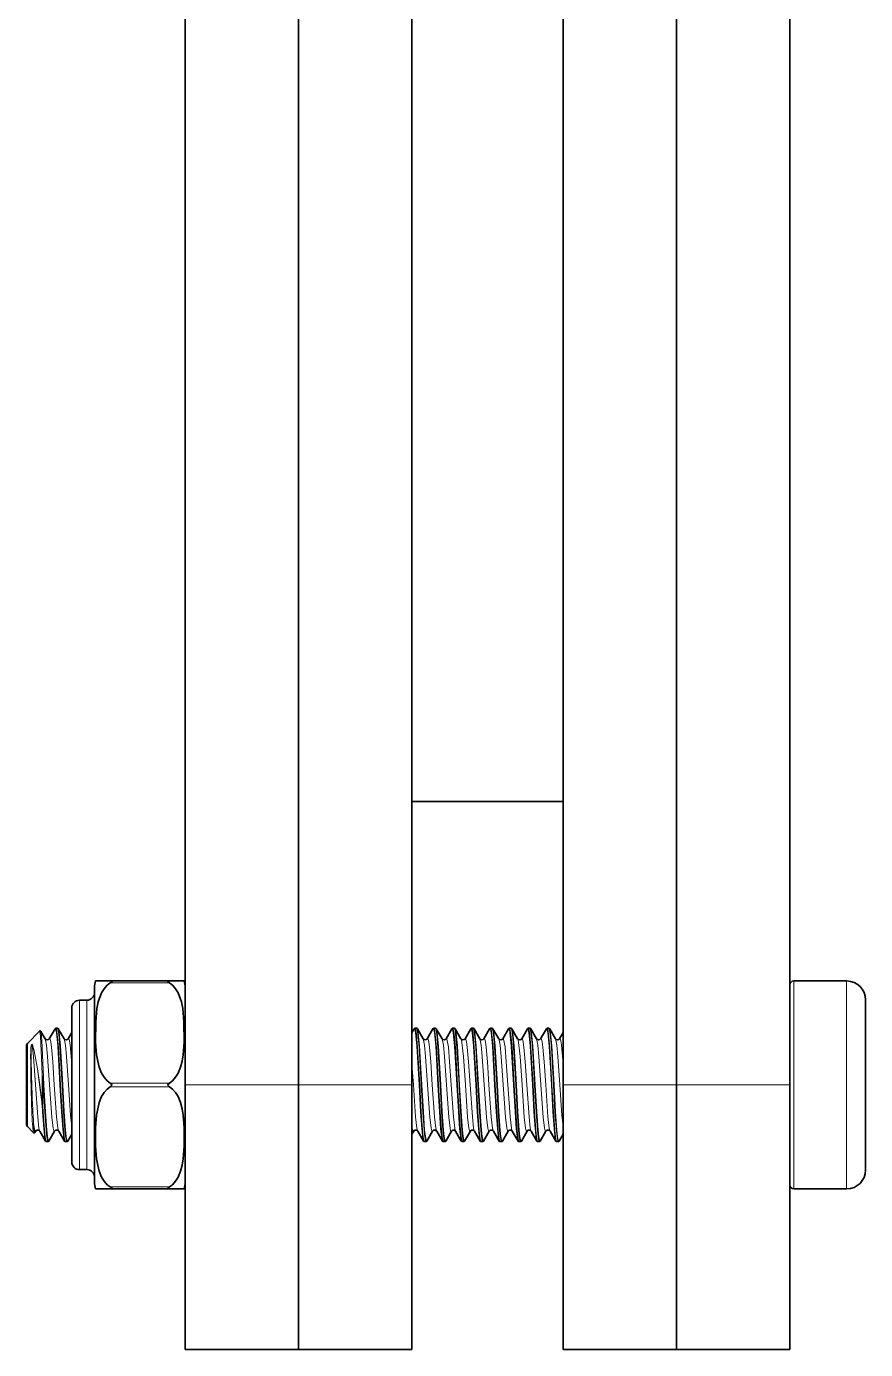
# Model space of a CAD drawing. Extents: x 413 to 941, y 150 to 687.
# Drawn here: x 721.54 to 743.74, y 385.5 to 420.5 of the extents above; entities that cross this region are included whole.
import ezdxf

# ---------------------------------------------------------------- set-up
doc = ezdxf.new("R2010")
doc.units = 0

msp = doc.modelspace()

# ---------------------------------------------------------------- linework, layer by layer
at = {"color": 7, "lineweight": 35}
for p, q in [((725.74, 448.5), (725.74, 392.5)), ((728.74, 448.5), (728.74, 392.5)), ((728.74, 448.5), (728.74, 392.5)), ((731.74, 448.5), (731.74, 392.5)), ((735.74, 448.5), (735.74, 392.5)), ((738.74, 392.5), (738.74, 448.5)), ((738.74, 448.5), (738.74, 392.5)), ((741.74, 392.5), (741.74, 448.5))]:
    msp.add_line(p, q, dxfattribs=at)
at = {"color": 7, "lineweight": 35, "ltscale": 0.029385}
for p, q in [((725.74, 414.362), (725.74, 415.538)), ((725.74, 410.257), (725.74, 411.432))]:
    msp.add_line(p, q, dxfattribs=at)
at = {"color": 7, "lineweight": 35, "ltscale": 0.1}
msp.add_line((735.74, 400), (731.74, 400), dxfattribs=at)
at = {"color": 7, "lineweight": 35, "ltscale": 0.009785}
for p, q in [((723.366, 395.25), (723.757, 395.25)), ((723.757, 389.75), (723.366, 389.75))]:
    msp.add_line(p, q, dxfattribs=at)
at = {"color": 7, "lineweight": 35, "ltscale": 0.039133}
for p, q in [((725.322, 395.25), (723.757, 395.25)), ((725.322, 389.75), (723.757, 389.75))]:
    msp.add_line(p, q, dxfattribs=at)
at = {"color": 7, "lineweight": 13, "ltscale": 0.039133}
for p, q in [((725.322, 395.2), (723.757, 395.2)), ((725.322, 392.55), (723.757, 392.55)), ((725.322, 392.45), (723.757, 392.45)), ((725.322, 389.8), (723.757, 389.8))]:
    msp.add_line(p, q, dxfattribs=at)
at = {"color": 7, "lineweight": 35, "ltscale": 0.009784}
for p, q in [((725.322, 395.25), (725.714, 395.25)), ((725.322, 389.75), (725.714, 389.75))]:
    msp.add_line(p, q, dxfattribs=at)
at = {"color": 7, "lineweight": 13, "ltscale": 0.101711}
for p, q in [((741.84, 391.182), (741.84, 395.25)), ((743.24, 391.182), (743.24, 395.25))]:
    msp.add_line(p, q, dxfattribs=at)
at = {"color": 7, "lineweight": 35, "ltscale": 0.035001}
for p, q in [((741.84, 395.25), (743.24, 395.25)), ((741.84, 389.75), (743.24, 389.75))]:
    msp.add_line(p, q, dxfattribs=at)
at = {"color": 7, "lineweight": 35, "ltscale": 0.097885}
for p, q in [((723.34, 395.075), (723.34, 391.16)), ((725.74, 395.075), (725.74, 391.16))]:
    msp.add_line(p, q, dxfattribs=at)
at = {"color": 7, "lineweight": 35, "ltscale": 0.026568}
msp.add_line((722.74, 394.541), (722.74, 393.479), dxfattribs=at)
at = {"color": 7, "lineweight": 13, "ltscale": 0.029171}
for p, q in [((722.94, 394.741), (722.94, 393.575)), ((723.14, 394.741), (723.14, 393.575))]:
    msp.add_line(p, q, dxfattribs=at)
at = {"color": 7, "lineweight": 35, "ltscale": 0.004999}
for p, q in [((723.14, 394.741), (722.94, 394.741)), ((723.14, 390.259), (722.94, 390.259))]:
    msp.add_line(p, q, dxfattribs=at)
at = {"color": 7, "lineweight": 35, "ltscale": 0.083218}
msp.add_line((743.74, 391.421), (743.74, 394.75), dxfattribs=at)
at = {"color": 7, "lineweight": 35, "ltscale": 0.011418}
msp.add_line((721.563, 393.599), (721.886, 393.922), dxfattribs=at)
at = {"color": 7, "lineweight": 35, "ltscale": 0.005623}
msp.add_line((721.923, 393.916), (722.035, 393.722), dxfattribs=at)
at = {"color": 7, "lineweight": 35, "ltscale": 0.007572}
for p, q in [((722.295, 393.984), (722.143, 393.722)), ((722.383, 393.984), (722.535, 393.722)), ((731.883, 393.984), (732.035, 393.722)), ((732.295, 393.984), (732.143, 393.722)), ((732.383, 393.984), (732.535, 393.722)), ((732.795, 393.984), (732.643, 393.722)), ((732.883, 393.984), (733.035, 393.722)), ((733.295, 393.984), (733.143, 393.722)), ((733.383, 393.984), (733.535, 393.722)), ((733.795, 393.984), (733.643, 393.722)), ((733.883, 393.984), (734.035, 393.722)), ((734.295, 393.984), (734.143, 393.722)), ((734.383, 393.984), (734.535, 393.722)), ((734.795, 393.984), (734.643, 393.722)), ((734.883, 393.984), (735.035, 393.722)), ((735.295, 393.984), (735.143, 393.722)), ((735.383, 393.984), (735.535, 393.722)), ((722.045, 391.016), (721.893, 391.278)), ((722.133, 391.016), (722.285, 391.278)), ((722.545, 391.016), (722.393, 391.278)), ((732.045, 391.016), (731.893, 391.278)), ((732.133, 391.016), (732.285, 391.278)), ((732.545, 391.016), (732.393, 391.278)), ((732.633, 391.016), (732.785, 391.278)), ((733.045, 391.016), (732.893, 391.278)), ((733.133, 391.016), (733.285, 391.278)), ((733.545, 391.016), (733.393, 391.278)), ((733.633, 391.016), (733.785, 391.278)), ((734.045, 391.016), (733.893, 391.278)), ((734.133, 391.016), (734.285, 391.278)), ((734.545, 391.016), (734.393, 391.278)), ((734.633, 391.016), (734.785, 391.278)), ((735.045, 391.016), (734.893, 391.278)), ((735.133, 391.016), (735.285, 391.278)), ((735.545, 391.016), (735.393, 391.278))]:
    msp.add_line(p, q, dxfattribs=at)
at = {"color": 7, "lineweight": 35, "ltscale": 0.000982666}
for p, q in [((722.319, 394), (722.359, 394)), ((731.819, 394), (731.859, 394)), ((732.319, 394), (732.359, 394)), ((732.819, 394), (732.859, 394)), ((733.319, 394), (733.359, 394)), ((733.819, 394), (733.859, 394)), ((734.319, 394), (734.359, 394)), ((734.819, 394), (734.859, 394)), ((735.319, 394), (735.359, 394)), ((722.069, 391), (722.109, 391)), ((722.569, 391), (722.609, 391)), ((732.069, 391), (732.109, 391)), ((732.569, 391), (732.609, 391)), ((733.069, 391), (733.109, 391)), ((733.569, 391), (733.609, 391)), ((734.069, 391), (734.109, 391)), ((734.569, 391), (734.609, 391)), ((735.069, 391), (735.109, 391)), ((735.569, 391), (735.609, 391))]:
    msp.add_line(p, q, dxfattribs=at)
at = {"color": 7, "lineweight": 35, "ltscale": 0.004837}
for p, q in [((722.74, 393.889), (722.643, 393.722)), ((735.74, 393.889), (735.643, 393.722))]:
    msp.add_line(p, q, dxfattribs=at)
at = {"color": 7, "lineweight": 35, "ltscale": 0.002734}
msp.add_line((731.795, 393.984), (731.74, 393.889), dxfattribs=at)
at = {"color": 7, "lineweight": 35, "ltscale": 0.038561}
msp.add_line((721.54, 392), (721.54, 393.543), dxfattribs=at)
at = {"color": 7, "lineweight": 13, "ltscale": 0.040653}
msp.add_line((721.563, 391.973), (721.563, 393.599), dxfattribs=at)
at = {"color": 7, "lineweight": 13, "ltscale": 0.000130621}
msp.add_line((721.694, 393.555), (721.698, 393.559), dxfattribs=at)
at = {"color": 7, "lineweight": 35, "ltscale": 0.075504}
msp.add_line((722.74, 393.479), (722.74, 390.459), dxfattribs=at)
at = {"color": 7, "lineweight": 13, "ltscale": 0.0829}
for p, q in [((722.94, 393.575), (722.94, 390.259)), ((723.14, 393.575), (723.14, 390.259))]:
    msp.add_line(p, q, dxfattribs=at)
at = {"color": 7, "lineweight": 35, "ltscale": 0.000432315}
msp.add_line((721.972, 392.714), (721.99, 392.714), dxfattribs=at)
at = {"color": 7, "lineweight": 13, "ltscale": 0.005389}
msp.add_line((721.972, 392.714), (721.984, 392.499), dxfattribs=at)
at = {"color": 7, "lineweight": 13, "ltscale": 0.005345}
msp.add_line((721.99, 392.714), (722.001, 392.5), dxfattribs=at)
at = {"color": 7, "lineweight": 13, "ltscale": 0.013729}
msp.add_line((731.74, 393.048), (731.777, 392.5), dxfattribs=at)
at = {"color": 7, "lineweight": 13, "ltscale": 0.014524}
msp.add_line((721.677, 391.919), (721.66, 392.499), dxfattribs=at)
at = {"color": 7, "lineweight": 13, "ltscale": 0.014527}
msp.add_line((721.704, 391.919), (721.683, 392.5), dxfattribs=at)
at = {"color": 7, "lineweight": 13, "ltscale": 0.01295}
msp.add_line((721.889, 392.5), (721.955, 391.986), dxfattribs=at)
at = {"color": 7, "lineweight": 13, "ltscale": 0.012998}
msp.add_line((721.892, 392.501), (721.958, 391.985), dxfattribs=at)
at = {"color": 7, "lineweight": 35, "ltscale": 0.010194}
msp.add_line((721.964, 392.133), (721.964, 392.541), dxfattribs=at)
at = {"color": 7, "lineweight": 13, "ltscale": 0.017982}
for p, q in [((722.023, 391.781), (721.984, 392.499)), ((722.523, 391.781), (722.484, 392.499)), ((732.023, 391.781), (731.984, 392.499)), ((732.523, 391.781), (732.484, 392.499)), ((733.023, 391.781), (732.984, 392.499)), ((733.523, 391.781), (733.484, 392.499)), ((734.023, 391.781), (733.984, 392.499)), ((734.523, 391.781), (734.484, 392.499)), ((735.023, 391.781), (734.984, 392.499)), ((735.523, 391.781), (735.484, 392.499))]:
    msp.add_line(p, q, dxfattribs=at)
at = {"color": 7, "lineweight": 13, "ltscale": 0.017866}
for p, q in [((722.041, 391.787), (722.001, 392.5)), ((722.541, 391.787), (722.501, 392.5)), ((732.041, 391.787), (732.001, 392.5)), ((732.541, 391.787), (732.501, 392.5)), ((733.041, 391.787), (733.001, 392.5)), ((733.541, 391.787), (733.501, 392.5)), ((734.041, 391.787), (734.001, 392.5)), ((734.541, 391.787), (734.501, 392.5)), ((735.041, 391.787), (735.001, 392.5)), ((735.541, 391.787), (735.501, 392.5))]:
    msp.add_line(p, q, dxfattribs=at)
at = {"color": 7, "lineweight": 13, "ltscale": 0.017906}
for p, q in [((722.467, 391.785), (722.427, 392.5)), ((731.967, 391.785), (731.927, 392.5)), ((732.467, 391.785), (732.427, 392.5)), ((732.967, 391.785), (732.927, 392.5)), ((733.467, 391.785), (733.427, 392.5)), ((733.967, 391.785), (733.927, 392.5)), ((734.467, 391.785), (734.427, 392.5)), ((734.967, 391.785), (734.927, 392.5)), ((735.467, 391.785), (735.427, 392.5))]:
    msp.add_line(p, q, dxfattribs=at)
at = {"color": 7, "lineweight": 13, "ltscale": 0.018029}
for p, q in [((722.484, 391.781), (722.444, 392.501)), ((731.984, 391.781), (731.944, 392.501)), ((732.484, 391.781), (732.444, 392.501)), ((732.984, 391.781), (732.944, 392.501)), ((733.484, 391.781), (733.444, 392.501)), ((733.984, 391.781), (733.944, 392.501)), ((734.484, 391.781), (734.444, 392.501)), ((734.984, 391.781), (734.944, 392.501)), ((735.484, 391.781), (735.444, 392.501))]:
    msp.add_line(p, q, dxfattribs=at)
at = {"color": 7, "lineweight": 35, "ltscale": 0.175}
for p, q in [((725.74, 392.5), (725.74, 385.5)), ((728.74, 385.5), (728.74, 392.5)), ((728.74, 392.5), (728.74, 385.5)), ((731.74, 385.5), (731.74, 392.5)), ((735.74, 385.5), (735.74, 392.5)), ((738.74, 385.5), (738.74, 392.5)), ((738.74, 385.5), (738.74, 392.5)), ((741.74, 385.5), (741.74, 392.5))]:
    msp.add_line(p, q, dxfattribs=at)
at = {"color": 7, "lineweight": 13, "ltscale": 0.075}
for p, q in [((728.74, 392.5), (725.74, 392.5)), ((728.74, 392.5), (731.74, 392.5)), ((738.74, 392.5), (735.74, 392.5)), ((741.74, 392.5), (738.74, 392.5))]:
    msp.add_line(p, q, dxfattribs=at)
at = {"color": 7, "lineweight": 35, "ltscale": 0.013569}
msp.add_line((721.54, 391.457), (721.54, 392), dxfattribs=at)
at = {"color": 7, "lineweight": 13, "ltscale": 0.008813}
msp.add_line((721.984, 391.781), (721.964, 392.133), dxfattribs=at)
at = {"color": 7, "lineweight": 13, "ltscale": 0.014305}
msp.add_line((721.563, 391.401), (721.563, 391.973), dxfattribs=at)
at = {"color": 7, "lineweight": 35, "ltscale": 8.42591e-05}
msp.add_line((721.955, 391.986), (721.958, 391.985), dxfattribs=at)
at = {"color": 7, "lineweight": 13, "ltscale": 0.005044}
msp.add_line((721.967, 391.785), (721.955, 391.986), dxfattribs=at)
at = {"color": 7, "lineweight": 35, "ltscale": 0.005813}
msp.add_line((721.563, 391.401), (721.728, 391.236), dxfattribs=at)
at = {"color": 7, "lineweight": 35, "ltscale": 0.029282}
msp.add_line((743.74, 390.25), (743.74, 391.421), dxfattribs=at)
at = {"color": 7, "lineweight": 35, "ltscale": 0.001035}
msp.add_line((721.765, 391.242), (721.785, 391.278), dxfattribs=at)
at = {"color": 7, "lineweight": 35, "ltscale": 0.005299}
for p, q in [((722.633, 391.016), (722.74, 391.2)), ((735.633, 391.016), (735.74, 391.2))]:
    msp.add_line(p, q, dxfattribs=at)
at = {"color": 7, "lineweight": 35, "ltscale": 0.030886}
for p, q in [((723.34, 391.16), (723.34, 389.925)), ((725.74, 391.16), (725.74, 389.925))]:
    msp.add_line(p, q, dxfattribs=at)
at = {"color": 7, "lineweight": 35, "ltscale": 0.002275}
msp.add_line((731.74, 391.2), (731.785, 391.278), dxfattribs=at)
at = {"color": 7, "lineweight": 13, "ltscale": 0.035789}
for p, q in [((741.84, 389.75), (741.84, 391.182)), ((743.24, 389.75), (743.24, 391.182))]:
    msp.add_line(p, q, dxfattribs=at)
at = {"color": 7, "lineweight": 35, "ltscale": 0.075}
for p, q in [((728.74, 385.5), (725.74, 385.5)), ((728.74, 385.5), (731.74, 385.5)), ((738.74, 385.5), (735.74, 385.5)), ((741.74, 385.5), (738.74, 385.5))]:
    msp.add_line(p, q, dxfattribs=at)
at = {"color": 7, "lineweight": 35}
for points in [[(723.757, 392.55), (723.674, 392.611), (723.592, 392.704), (723.529, 392.809), (723.466, 392.967), (723.424, 393.13), (723.396, 393.298), (723.37, 393.633), (723.372, 394.165), (723.406, 394.52), (723.441, 394.697), (723.526, 394.935), (723.592, 395.046), (723.666, 395.131), (723.757, 395.2)], [(723.757, 395.25), (723.8, 395.243), (723.804, 395.234), (723.757, 395.2)], [(725.322, 395.25), (725.279, 395.243), (725.276, 395.234), (725.322, 395.2)], [(725.322, 392.55), (725.406, 392.611), (725.487, 392.704), (725.55, 392.809), (725.614, 392.967), (725.656, 393.13), (725.683, 393.298), (725.709, 393.633), (725.707, 394.165), (725.674, 394.52), (725.638, 394.697), (725.553, 394.935), (725.487, 395.046), (725.414, 395.131), (725.322, 395.2)], [(721.964, 392.541), (721.966, 392.663), (721.971, 392.714), (721.972, 392.714)], [(723.757, 392.45), (723.674, 392.389), (723.592, 392.296), (723.529, 392.191), (723.466, 392.033), (723.424, 391.87), (723.396, 391.702), (723.37, 391.367), (723.366, 391.069)], [(723.757, 392.45), (723.804, 392.502), (723.757, 392.55)], [(725.322, 392.45), (725.275, 392.502), (725.322, 392.55)], [(725.322, 392.45), (725.406, 392.389), (725.487, 392.296), (725.55, 392.191), (725.614, 392.033), (725.656, 391.87), (725.683, 391.702), (725.709, 391.367), (725.714, 391.069)], [(723.757, 389.8), (723.674, 389.861), (723.592, 389.954), (723.529, 390.059), (723.466, 390.217), (723.424, 390.38), (723.396, 390.548), (723.37, 390.883), (723.366, 391.069)], [(725.322, 389.8), (725.406, 389.861), (725.487, 389.954), (725.55, 390.059), (725.614, 390.217), (725.656, 390.38), (725.683, 390.548), (725.709, 390.883), (725.714, 391.069)], [(723.757, 389.75), (723.8, 389.757), (723.804, 389.766), (723.757, 389.8)], [(725.322, 389.75), (725.279, 389.757), (725.276, 389.766), (725.322, 389.8)]]:
    msp.add_lwpolyline(points, dxfattribs=at)
at = {"color": 7, "lineweight": 13}
for points in [[(721.886, 393.922), (721.887, 393.923), (721.889, 393.923), (721.891, 393.921), (721.894, 393.913), (721.909, 393.794), (721.948, 393.007), (721.964, 392.541)], [(721.923, 393.916), (721.926, 393.908), (721.932, 393.877), (721.949, 393.675), (721.99, 392.714)], [(722.427, 392.5), (722.367, 393.527), (722.333, 393.878), (722.316, 393.966), (722.308, 393.986), (722.305, 393.989), (722.303, 393.99), (722.301, 393.99), (722.299, 393.989), (722.295, 393.984)], [(722.444, 392.501), (722.387, 393.488), (722.356, 393.846), (722.332, 393.982), (722.326, 393.994), (722.323, 393.998), (722.321, 394), (722.319, 394)], [(722.484, 392.499), (722.427, 393.487), (722.395, 393.846), (722.371, 393.982), (722.366, 393.994), (722.363, 393.998), (722.36, 394), (722.359, 394)], [(722.501, 392.5), (722.44, 393.538), (722.406, 393.887), (722.391, 393.964), (722.383, 393.984)], [(731.927, 392.5), (731.867, 393.527), (731.833, 393.878), (731.816, 393.966), (731.808, 393.986), (731.805, 393.989), (731.803, 393.99), (731.801, 393.99), (731.799, 393.989), (731.795, 393.984)], [(731.944, 392.501), (731.887, 393.488), (731.856, 393.846), (731.832, 393.982), (731.826, 393.994), (731.823, 393.998), (731.821, 394), (731.819, 394)], [(731.984, 392.499), (731.927, 393.487), (731.895, 393.846), (731.871, 393.982), (731.866, 393.994), (731.863, 393.998), (731.86, 394), (731.859, 394)], [(732.001, 392.5), (731.94, 393.538), (731.906, 393.887), (731.891, 393.964), (731.883, 393.984)], [(732.427, 392.5), (732.367, 393.527), (732.333, 393.878), (732.316, 393.966), (732.308, 393.986), (732.305, 393.989), (732.303, 393.99), (732.301, 393.99), (732.299, 393.989), (732.295, 393.984)], [(732.444, 392.501), (732.387, 393.488), (732.356, 393.846), (732.332, 393.982), (732.326, 393.994), (732.323, 393.998), (732.321, 394), (732.319, 394)], [(732.484, 392.499), (732.427, 393.487), (732.395, 393.846), (732.371, 393.982), (732.366, 393.994), (732.363, 393.998), (732.36, 394), (732.359, 394)], [(732.501, 392.5), (732.44, 393.538), (732.406, 393.887), (732.391, 393.964), (732.383, 393.984)], [(732.927, 392.5), (732.867, 393.527), (732.833, 393.878), (732.816, 393.966), (732.808, 393.986), (732.805, 393.989), (732.803, 393.99), (732.801, 393.99), (732.799, 393.989), (732.795, 393.984)], [(732.944, 392.501), (732.887, 393.488), (732.856, 393.846), (732.832, 393.982), (732.826, 393.994), (732.823, 393.998), (732.821, 394), (732.819, 394)], [(732.984, 392.499), (732.927, 393.487), (732.895, 393.846), (732.871, 393.982), (732.866, 393.994), (732.863, 393.998), (732.86, 394), (732.859, 394)], [(733.001, 392.5), (732.94, 393.538), (732.906, 393.887), (732.891, 393.964), (732.883, 393.984)], [(733.427, 392.5), (733.367, 393.527), (733.333, 393.878), (733.316, 393.966), (733.308, 393.986), (733.305, 393.989), (733.303, 393.99), (733.301, 393.99), (733.299, 393.989), (733.295, 393.984)], [(733.444, 392.501), (733.387, 393.488), (733.356, 393.846), (733.332, 393.982), (733.326, 393.994), (733.323, 393.998), (733.321, 394), (733.319, 394)], [(733.484, 392.499), (733.427, 393.487), (733.395, 393.846), (733.371, 393.982), (733.366, 393.994), (733.363, 393.998), (733.36, 394), (733.359, 394)], [(733.501, 392.5), (733.44, 393.538), (733.406, 393.887), (733.391, 393.964), (733.383, 393.984)], [(733.927, 392.5), (733.867, 393.527), (733.833, 393.878), (733.816, 393.966), (733.808, 393.986), (733.805, 393.989), (733.803, 393.99), (733.801, 393.99), (733.799, 393.989), (733.795, 393.984)], [(733.944, 392.501), (733.887, 393.488), (733.856, 393.846), (733.832, 393.982), (733.826, 393.994), (733.823, 393.998), (733.821, 394), (733.819, 394)], [(733.984, 392.499), (733.927, 393.487), (733.895, 393.846), (733.871, 393.982), (733.866, 393.994), (733.863, 393.998), (733.86, 394), (733.859, 394)], [(734.001, 392.5), (733.94, 393.538), (733.906, 393.887), (733.891, 393.964), (733.883, 393.984)], [(734.427, 392.5), (734.367, 393.527), (734.333, 393.878), (734.316, 393.966), (734.308, 393.986), (734.305, 393.989), (734.303, 393.99), (734.301, 393.99), (734.299, 393.989), (734.295, 393.984)], [(734.444, 392.501), (734.387, 393.488), (734.356, 393.846), (734.332, 393.982), (734.326, 393.994), (734.323, 393.998), (734.321, 394), (734.319, 394)], [(734.484, 392.499), (734.427, 393.487), (734.395, 393.846), (734.371, 393.982), (734.366, 393.994), (734.363, 393.998), (734.36, 394), (734.359, 394)], [(734.501, 392.5), (734.44, 393.538), (734.406, 393.887), (734.391, 393.964), (734.383, 393.984)], [(734.927, 392.5), (734.867, 393.527), (734.833, 393.878), (734.816, 393.966), (734.808, 393.986), (734.805, 393.989), (734.803, 393.99), (734.801, 393.99), (734.799, 393.989), (734.795, 393.984)], [(734.944, 392.501), (734.887, 393.488), (734.856, 393.846), (734.832, 393.982), (734.826, 393.994), (734.823, 393.998), (734.821, 394), (734.819, 394)], [(734.984, 392.499), (734.927, 393.487), (734.895, 393.846), (734.871, 393.982), (734.866, 393.994), (734.863, 393.998), (734.86, 394), (734.859, 394)], [(735.001, 392.5), (734.94, 393.538), (734.906, 393.887), (734.891, 393.964), (734.883, 393.984)], [(735.427, 392.5), (735.367, 393.527), (735.333, 393.878), (735.316, 393.966), (735.308, 393.986), (735.305, 393.989), (735.303, 393.99), (735.301, 393.99), (735.299, 393.989), (735.295, 393.984)], [(735.444, 392.501), (735.387, 393.488), (735.356, 393.846), (735.332, 393.982), (735.326, 393.994), (735.323, 393.998), (735.321, 394), (735.319, 394)], [(735.484, 392.499), (735.427, 393.487), (735.395, 393.846), (735.371, 393.982), (735.366, 393.994), (735.363, 393.998), (735.36, 394), (735.359, 394)], [(735.501, 392.5), (735.44, 393.538), (735.406, 393.887), (735.391, 393.964), (735.383, 393.984)], [(721.651, 393.179), (721.657, 393.461), (721.665, 393.539), (721.684, 393.578), (721.698, 393.559)], [(721.666, 393.182), (721.664, 393.464), (721.669, 393.541), (721.681, 393.577), (721.694, 393.555)], [(721.694, 393.555), (721.742, 393.399), (721.829, 392.925), (721.889, 392.5)], [(721.694, 393.555), (721.724, 393.255), (721.777, 392.5)], [(721.698, 393.559), (721.745, 393.403), (721.832, 392.927), (721.892, 392.501)], [(722.035, 393.722), (722.047, 393.688), (722.07, 393.551), (722.099, 393.252), (722.152, 392.5)], [(722.143, 393.722), (722.147, 393.727), (722.149, 393.729), (722.152, 393.729), (722.153, 393.729), (722.156, 393.727), (722.159, 393.724), (722.165, 393.711), (722.183, 393.635), (722.202, 393.495), (722.235, 393.108), (722.277, 392.5)], [(722.535, 393.722), (722.547, 393.688), (722.57, 393.551), (722.599, 393.252), (722.652, 392.5)], [(722.643, 393.722), (722.648, 393.728), (722.65, 393.729), (722.654, 393.729), (722.657, 393.727), (722.662, 393.719), (722.677, 393.668), (722.694, 393.56), (722.74, 393.048)], [(732.035, 393.722), (732.047, 393.688), (732.07, 393.551), (732.099, 393.252), (732.152, 392.5)], [(732.143, 393.722), (732.147, 393.727), (732.149, 393.729), (732.152, 393.729), (732.153, 393.729), (732.156, 393.727), (732.159, 393.724), (732.165, 393.711), (732.183, 393.635), (732.202, 393.495), (732.235, 393.108), (732.277, 392.5)], [(732.535, 393.722), (732.547, 393.688), (732.57, 393.551), (732.599, 393.252), (732.652, 392.5)], [(732.643, 393.722), (732.647, 393.727), (732.649, 393.729), (732.652, 393.729), (732.653, 393.729), (732.656, 393.727), (732.659, 393.724), (732.665, 393.711), (732.683, 393.635), (732.702, 393.495), (732.735, 393.108), (732.777, 392.5)], [(733.035, 393.722), (733.047, 393.688), (733.07, 393.551), (733.099, 393.252), (733.152, 392.5)], [(733.143, 393.722), (733.147, 393.727), (733.149, 393.729), (733.152, 393.729), (733.153, 393.729), (733.156, 393.727), (733.159, 393.724), (733.165, 393.711), (733.183, 393.635), (733.202, 393.495), (733.235, 393.108), (733.277, 392.5)], [(733.535, 393.722), (733.547, 393.688), (733.57, 393.551), (733.599, 393.252), (733.652, 392.5)], [(733.643, 393.722), (733.647, 393.727), (733.649, 393.729), (733.652, 393.729), (733.653, 393.729), (733.656, 393.727), (733.659, 393.724), (733.665, 393.711), (733.683, 393.635), (733.702, 393.495), (733.735, 393.108), (733.777, 392.5)], [(734.035, 393.722), (734.047, 393.688), (734.07, 393.551), (734.099, 393.252), (734.152, 392.5)], [(734.143, 393.722), (734.147, 393.727), (734.149, 393.729), (734.152, 393.729), (734.153, 393.729), (734.156, 393.727), (734.159, 393.724), (734.165, 393.711), (734.183, 393.635), (734.202, 393.495), (734.235, 393.108), (734.277, 392.5)], [(734.535, 393.722), (734.547, 393.688), (734.57, 393.551), (734.599, 393.252), (734.652, 392.5)], [(734.643, 393.722), (734.647, 393.727), (734.649, 393.729), (734.652, 393.729), (734.653, 393.729), (734.656, 393.727), (734.659, 393.724), (734.665, 393.711), (734.683, 393.635), (734.702, 393.495), (734.735, 393.108), (734.777, 392.5)], [(735.035, 393.722), (735.047, 393.688), (735.07, 393.551), (735.099, 393.252), (735.152, 392.5)], [(735.143, 393.722), (735.147, 393.727), (735.149, 393.729), (735.152, 393.729), (735.153, 393.729), (735.156, 393.727), (735.159, 393.724), (735.165, 393.711), (735.183, 393.635), (735.202, 393.495), (735.235, 393.108), (735.277, 392.5)], [(735.535, 393.722), (735.547, 393.688), (735.57, 393.551), (735.599, 393.252), (735.652, 392.5)], [(735.643, 393.722), (735.648, 393.728), (735.65, 393.729), (735.654, 393.729), (735.657, 393.727), (735.662, 393.719), (735.677, 393.668), (735.694, 393.56), (735.74, 393.048)], [(721.777, 392.5), (721.837, 391.659), (721.871, 391.36), (721.885, 391.296), (721.893, 391.278)], [(722.152, 392.5), (722.212, 391.651), (722.247, 391.354), (722.263, 391.289), (722.271, 391.274), (722.275, 391.271), (722.279, 391.271), (722.283, 391.275), (722.285, 391.278)], [(722.277, 392.5), (722.337, 391.659), (722.371, 391.36), (722.385, 391.296), (722.393, 391.278)], [(722.652, 392.5), (722.708, 391.701), (722.74, 391.4)], [(731.777, 392.5), (731.837, 391.659), (731.871, 391.36), (731.885, 391.296), (731.893, 391.278)], [(732.152, 392.5), (732.212, 391.651), (732.247, 391.354), (732.263, 391.289), (732.271, 391.274), (732.275, 391.271), (732.279, 391.271), (732.283, 391.275), (732.285, 391.278)], [(732.277, 392.5), (732.337, 391.659), (732.371, 391.36), (732.385, 391.296), (732.393, 391.278)], [(732.652, 392.5), (732.712, 391.651), (732.747, 391.354), (732.763, 391.289), (732.771, 391.274), (732.775, 391.271), (732.779, 391.271), (732.783, 391.275), (732.785, 391.278)], [(732.777, 392.5), (732.837, 391.659), (732.871, 391.36), (732.885, 391.296), (732.893, 391.278)], [(733.152, 392.5), (733.212, 391.651), (733.247, 391.354), (733.263, 391.289), (733.271, 391.274), (733.275, 391.271), (733.279, 391.271), (733.283, 391.275), (733.285, 391.278)], [(733.277, 392.5), (733.337, 391.659), (733.371, 391.36), (733.385, 391.296), (733.393, 391.278)], [(733.652, 392.5), (733.712, 391.651), (733.747, 391.354), (733.763, 391.289), (733.771, 391.274), (733.775, 391.271), (733.779, 391.271), (733.783, 391.275), (733.785, 391.278)], [(733.777, 392.5), (733.837, 391.659), (733.871, 391.36), (733.885, 391.296), (733.893, 391.278)], [(734.152, 392.5), (734.212, 391.651), (734.247, 391.354), (734.263, 391.289), (734.271, 391.274), (734.275, 391.271), (734.279, 391.271), (734.283, 391.275), (734.285, 391.278)], [(734.277, 392.5), (734.337, 391.659), (734.371, 391.36), (734.385, 391.296), (734.393, 391.278)], [(734.652, 392.5), (734.712, 391.651), (734.747, 391.354), (734.763, 391.289), (734.771, 391.274), (734.775, 391.271), (734.779, 391.271), (734.783, 391.275), (734.785, 391.278)], [(734.777, 392.5), (734.837, 391.659), (734.871, 391.36), (734.885, 391.296), (734.893, 391.278)], [(735.152, 392.5), (735.212, 391.651), (735.247, 391.354), (735.263, 391.289), (735.271, 391.274), (735.275, 391.271), (735.279, 391.271), (735.283, 391.275), (735.285, 391.278)], [(735.277, 392.5), (735.337, 391.659), (735.371, 391.36), (735.385, 391.296), (735.393, 391.278)], [(735.652, 392.5), (735.708, 391.701), (735.74, 391.4)], [(722.045, 391.016), (722.039, 391.029), (722.029, 391.073), (721.998, 391.337), (721.967, 391.785)], [(722.069, 391), (722.068, 391), (722.065, 391.003), (722.062, 391.007), (722.055, 391.023), (722.028, 391.195), (721.984, 391.781)], [(722.109, 391), (722.107, 391), (722.104, 391.003), (722.101, 391.007), (722.095, 391.023), (722.068, 391.195), (722.023, 391.781)], [(722.133, 391.016), (722.129, 391.011), (722.127, 391.01), (722.125, 391.01), (722.123, 391.011), (722.12, 391.014), (722.111, 391.036), (722.094, 391.132), (722.075, 391.304), (722.041, 391.787)], [(722.545, 391.016), (722.539, 391.029), (722.529, 391.073), (722.498, 391.337), (722.467, 391.785)], [(722.569, 391), (722.568, 391), (722.565, 391.003), (722.562, 391.007), (722.555, 391.023), (722.528, 391.195), (722.484, 391.781)], [(722.609, 391), (722.607, 391), (722.604, 391.003), (722.601, 391.007), (722.595, 391.023), (722.568, 391.195), (722.523, 391.781)], [(722.633, 391.016), (722.629, 391.011), (722.627, 391.01), (722.625, 391.01), (722.623, 391.011), (722.62, 391.014), (722.611, 391.036), (722.594, 391.132), (722.575, 391.304), (722.541, 391.787)], [(732.045, 391.016), (732.039, 391.029), (732.029, 391.073), (731.998, 391.337), (731.967, 391.785)], [(732.069, 391), (732.068, 391), (732.065, 391.003), (732.062, 391.007), (732.055, 391.023), (732.028, 391.195), (731.984, 391.781)], [(732.109, 391), (732.107, 391), (732.104, 391.003), (732.101, 391.007), (732.095, 391.023), (732.068, 391.195), (732.023, 391.781)], [(732.133, 391.016), (732.129, 391.011), (732.127, 391.01), (732.125, 391.01), (732.123, 391.011), (732.12, 391.014), (732.111, 391.036), (732.094, 391.132), (732.075, 391.304), (732.041, 391.787)], [(732.545, 391.016), (732.539, 391.029), (732.529, 391.073), (732.498, 391.337), (732.467, 391.785)], [(732.569, 391), (732.568, 391), (732.565, 391.003), (732.562, 391.007), (732.555, 391.023), (732.528, 391.195), (732.484, 391.781)], [(732.609, 391), (732.607, 391), (732.604, 391.003), (732.601, 391.007), (732.595, 391.023), (732.568, 391.195), (732.523, 391.781)], [(732.633, 391.016), (732.629, 391.011), (732.627, 391.01), (732.625, 391.01), (732.623, 391.011), (732.62, 391.014), (732.611, 391.036), (732.594, 391.132), (732.575, 391.304), (732.541, 391.787)], [(733.045, 391.016), (733.039, 391.029), (733.029, 391.073), (732.998, 391.337), (732.967, 391.785)], [(733.069, 391), (733.068, 391), (733.065, 391.003), (733.062, 391.007), (733.055, 391.023), (733.028, 391.195), (732.984, 391.781)], [(733.109, 391), (733.107, 391), (733.104, 391.003), (733.101, 391.007), (733.095, 391.023), (733.068, 391.195), (733.023, 391.781)], [(733.133, 391.016), (733.129, 391.011), (733.127, 391.01), (733.125, 391.01), (733.123, 391.011), (733.12, 391.014), (733.111, 391.036), (733.094, 391.132), (733.075, 391.304), (733.041, 391.787)], [(733.545, 391.016), (733.539, 391.029), (733.529, 391.073), (733.498, 391.337), (733.467, 391.785)], [(733.569, 391), (733.568, 391), (733.565, 391.003), (733.562, 391.007), (733.555, 391.023), (733.528, 391.195), (733.484, 391.781)], [(733.609, 391), (733.607, 391), (733.604, 391.003), (733.601, 391.007), (733.595, 391.023), (733.568, 391.195), (733.523, 391.781)], [(733.633, 391.016), (733.629, 391.011), (733.627, 391.01), (733.625, 391.01), (733.623, 391.011), (733.62, 391.014), (733.611, 391.036), (733.594, 391.132), (733.575, 391.304), (733.541, 391.787)], [(734.045, 391.016), (734.039, 391.029), (734.029, 391.073), (733.998, 391.337), (733.967, 391.785)], [(734.069, 391), (734.068, 391), (734.065, 391.003), (734.062, 391.007), (734.055, 391.023), (734.028, 391.195), (733.984, 391.781)], [(734.109, 391), (734.107, 391), (734.104, 391.003), (734.101, 391.007), (734.095, 391.023), (734.068, 391.195), (734.023, 391.781)], [(734.133, 391.016), (734.129, 391.011), (734.127, 391.01), (734.125, 391.01), (734.123, 391.011), (734.12, 391.014), (734.111, 391.036), (734.094, 391.132), (734.075, 391.304), (734.041, 391.787)], [(734.545, 391.016), (734.539, 391.029), (734.529, 391.073), (734.498, 391.337), (734.467, 391.785)], [(734.569, 391), (734.568, 391), (734.565, 391.003), (734.562, 391.007), (734.555, 391.023), (734.528, 391.195), (734.484, 391.781)], [(734.609, 391), (734.607, 391), (734.604, 391.003), (734.601, 391.007), (734.595, 391.023), (734.568, 391.195), (734.523, 391.781)], [(734.633, 391.016), (734.629, 391.011), (734.627, 391.01), (734.625, 391.01), (734.623, 391.011), (734.62, 391.014), (734.611, 391.036), (734.594, 391.132), (734.575, 391.304), (734.541, 391.787)], [(735.045, 391.016), (735.039, 391.029), (735.029, 391.073), (734.998, 391.337), (734.967, 391.785)], [(735.069, 391), (735.068, 391), (735.065, 391.003), (735.062, 391.007), (735.055, 391.023), (735.028, 391.195), (734.984, 391.781)], [(735.109, 391), (735.107, 391), (735.104, 391.003), (735.101, 391.007), (735.095, 391.023), (735.068, 391.195), (735.023, 391.781)], [(735.133, 391.016), (735.129, 391.011), (735.127, 391.01), (735.125, 391.01), (735.123, 391.011), (735.12, 391.014), (735.111, 391.036), (735.094, 391.132), (735.075, 391.304), (735.041, 391.787)], [(735.545, 391.016), (735.539, 391.029), (735.529, 391.073), (735.498, 391.337), (735.467, 391.785)], [(735.569, 391), (735.568, 391), (735.565, 391.003), (735.562, 391.007), (735.555, 391.023), (735.528, 391.195), (735.484, 391.781)], [(735.609, 391), (735.607, 391), (735.604, 391.003), (735.601, 391.007), (735.595, 391.023), (735.568, 391.195), (735.523, 391.781)], [(735.633, 391.016), (735.629, 391.011), (735.627, 391.01), (735.625, 391.01), (735.623, 391.011), (735.62, 391.014), (735.611, 391.036), (735.594, 391.132), (735.575, 391.304), (735.541, 391.787)], [(721.698, 391.48), (721.717, 391.276), (721.723, 391.245), (721.727, 391.238), (721.728, 391.236)], [(721.729, 391.484), (721.748, 391.283), (721.754, 391.251), (721.758, 391.243), (721.759, 391.241), (721.761, 391.24), (721.762, 391.24), (721.765, 391.242)], [(721.729, 391.484), (721.751, 391.332), (721.763, 391.288), (721.77, 391.275), (721.773, 391.272), (721.776, 391.271), (721.778, 391.271), (721.781, 391.272), (721.785, 391.278)], [(731.74, 391.4), (731.761, 391.294), (731.768, 391.277), (731.772, 391.273), (731.775, 391.271), (731.776, 391.271), (731.779, 391.272), (731.781, 391.273), (731.785, 391.278)]]:
    msp.add_lwpolyline(points, dxfattribs=at)
at = {"color": 7, "lineweight": 35}
for centre, radius, start, end in [((723.94, 395.075), 0.601, 163.0947, 179.9956), ((725.139, 395.075), 0.601, 0.0044, 16.9053), ((741.84, 395.15), 0.1, 90.0336, 179.9664), ((743.24, 394.75), 0.5, 0, 90), ((723.14, 394.941), 0.2, 270, 0), ((722.94, 394.541), 0.2, 90, 180), ((721.902, 393.906), 0.0227, 26.661, 134.7207), ((722.321, 393.971), 0.0287, 92.8741, 154.8975), ((722.357, 393.971), 0.0291, 25.4737, 86.7101), ((731.821, 393.971), 0.0287, 92.8741, 154.8975), ((731.857, 393.971), 0.0291, 25.4737, 86.7101), ((732.321, 393.971), 0.0287, 92.8741, 154.8975), ((732.357, 393.971), 0.0291, 25.4737, 86.7101), ((732.821, 393.971), 0.0287, 92.8741, 154.8975), ((732.857, 393.971), 0.0291, 25.4737, 86.7101), ((733.321, 393.971), 0.0287, 92.8741, 154.8975), ((733.357, 393.971), 0.0291, 25.4737, 86.7101), ((733.821, 393.971), 0.0287, 92.8741, 154.8975), ((733.857, 393.971), 0.0291, 25.4737, 86.7101), ((734.321, 393.971), 0.0287, 92.8741, 154.8975), ((734.357, 393.971), 0.0291, 25.4737, 86.7101), ((734.821, 393.971), 0.0287, 92.8742, 154.8975), ((734.857, 393.971), 0.0291, 25.4737, 86.7101), ((735.321, 393.971), 0.0287, 92.8741, 154.8975), ((735.357, 393.971), 0.0291, 25.4737, 86.7101), ((721.62, 393.543), 0.08, 135.0045, 179.9955), ((722.088, 393.757), 0.0632, 213.5258, 270.9167), ((722.09, 393.757), 0.0632, 269.0819, 326.4745), ((722.588, 393.757), 0.0632, 213.5258, 270.9167), ((722.59, 393.757), 0.0632, 269.082, 326.4745), ((732.088, 393.757), 0.0632, 213.5258, 270.9166), ((732.09, 393.757), 0.0632, 269.0819, 326.4745), ((732.588, 393.757), 0.0632, 213.5258, 270.9166), ((732.59, 393.757), 0.0632, 269.0819, 326.4745), ((733.088, 393.757), 0.0632, 213.5258, 270.9167), ((733.09, 393.757), 0.0632, 269.0819, 326.4745), ((733.588, 393.757), 0.0632, 213.5258, 270.9166), ((733.59, 393.757), 0.0632, 269.0819, 326.4745), ((734.088, 393.757), 0.0632, 213.5258, 270.9167), ((734.09, 393.757), 0.0632, 269.082, 326.4745), ((734.588, 393.757), 0.0632, 213.5258, 270.9167), ((734.59, 393.757), 0.0632, 269.082, 326.4745), ((735.088, 393.757), 0.0632, 213.5258, 270.9167), ((735.09, 393.757), 0.0632, 269.082, 326.4745), ((735.588, 393.757), 0.0632, 213.5258, 270.9166), ((735.59, 393.757), 0.0632, 269.0819, 326.4745), ((721.097, 392.087), 0.867, 353.263, 3.0262), ((721.62, 391.457), 0.08, 180.0045, 224.9955), ((721.838, 391.243), 0.0632, 89.0813, 146.4962), ((721.84, 391.243), 0.0632, 33.5255, 90.9181), ((722.338, 391.243), 0.0632, 89.0833, 146.4742), ((722.34, 391.243), 0.0632, 33.5255, 90.9181), ((731.838, 391.243), 0.0632, 89.0833, 146.4742), ((731.84, 391.243), 0.0632, 33.5255, 90.9181), ((732.338, 391.243), 0.0632, 89.0833, 146.4742), ((732.34, 391.243), 0.0632, 33.5255, 90.918), ((732.838, 391.243), 0.0632, 89.0833, 146.4742), ((732.84, 391.243), 0.0632, 33.5255, 90.918), ((733.338, 391.243), 0.0632, 89.0833, 146.4742), ((733.34, 391.243), 0.0632, 33.5255, 90.918), ((733.838, 391.243), 0.0632, 89.0833, 146.4742), ((733.84, 391.243), 0.0632, 33.5255, 90.918), ((734.338, 391.243), 0.0632, 89.0834, 146.4742), ((734.34, 391.243), 0.0632, 33.5255, 90.9181), ((734.838, 391.243), 0.0632, 89.0834, 146.4742), ((734.84, 391.243), 0.0632, 33.5255, 90.9181), ((735.338, 391.243), 0.0632, 89.0833, 146.4742), ((735.34, 391.243), 0.0632, 33.5255, 90.918), ((721.744, 391.253), 0.0231, 225.442, 333.5214), ((722.071, 391.029), 0.0291, 205.4595, 266.7076), ((722.107, 391.029), 0.0291, 273.2899, 334.5263), ((722.571, 391.029), 0.0287, 205.1025, 267.1259), ((722.607, 391.029), 0.0291, 273.2899, 334.5263), ((732.071, 391.029), 0.0287, 205.1025, 267.1259), ((732.107, 391.029), 0.0291, 273.2899, 334.5263), ((732.571, 391.029), 0.0287, 205.1025, 267.1258), ((732.607, 391.029), 0.0291, 273.2899, 334.5263), ((733.071, 391.029), 0.0287, 205.1025, 267.1259), ((733.107, 391.029), 0.0291, 273.2899, 334.5263), ((733.571, 391.029), 0.0287, 205.1025, 267.1258), ((733.607, 391.029), 0.0291, 273.2899, 334.5263), ((734.071, 391.029), 0.0287, 205.1025, 267.1259), ((734.107, 391.029), 0.0291, 273.2899, 334.5263), ((734.571, 391.029), 0.0287, 205.1025, 267.1259), ((734.607, 391.029), 0.0291, 273.2899, 334.5263), ((735.071, 391.029), 0.0287, 205.1025, 267.1259), ((735.107, 391.029), 0.0291, 273.2899, 334.5263), ((735.571, 391.029), 0.0287, 205.1025, 267.1258), ((735.607, 391.029), 0.0291, 273.2899, 334.5263), ((722.94, 390.459), 0.2, 180, 270), ((723.14, 390.059), 0.2, 360, 90), ((743.24, 390.25), 0.5, 270, 360), ((723.94, 389.925), 0.601, 180.0044, 196.9053), ((725.139, 389.925), 0.601, 343.0947, 359.9956), ((741.84, 389.85), 0.1, 180.0336, 269.9664)]:
    msp.add_arc(centre, radius, start, end, dxfattribs=at)
at = {"color": 7, "lineweight": 13}
for centre, radius, start, end in [((756.408, 393.306), 34.757, 180.21, 181.3302), ((777.985, 394.294), 56.331, 181.1304, 181.8246), ((735.857, 392.37), 14.187, 181.8237, 183.5995), ((735.262, 392.46), 13.568, 182.282, 184.125), ((721.711, 391.498), 0.0233, 234.2516, 320.2394)]:
    msp.add_arc(centre, radius, start, end, dxfattribs=at)

doc.saveas('drawing.dxf')
